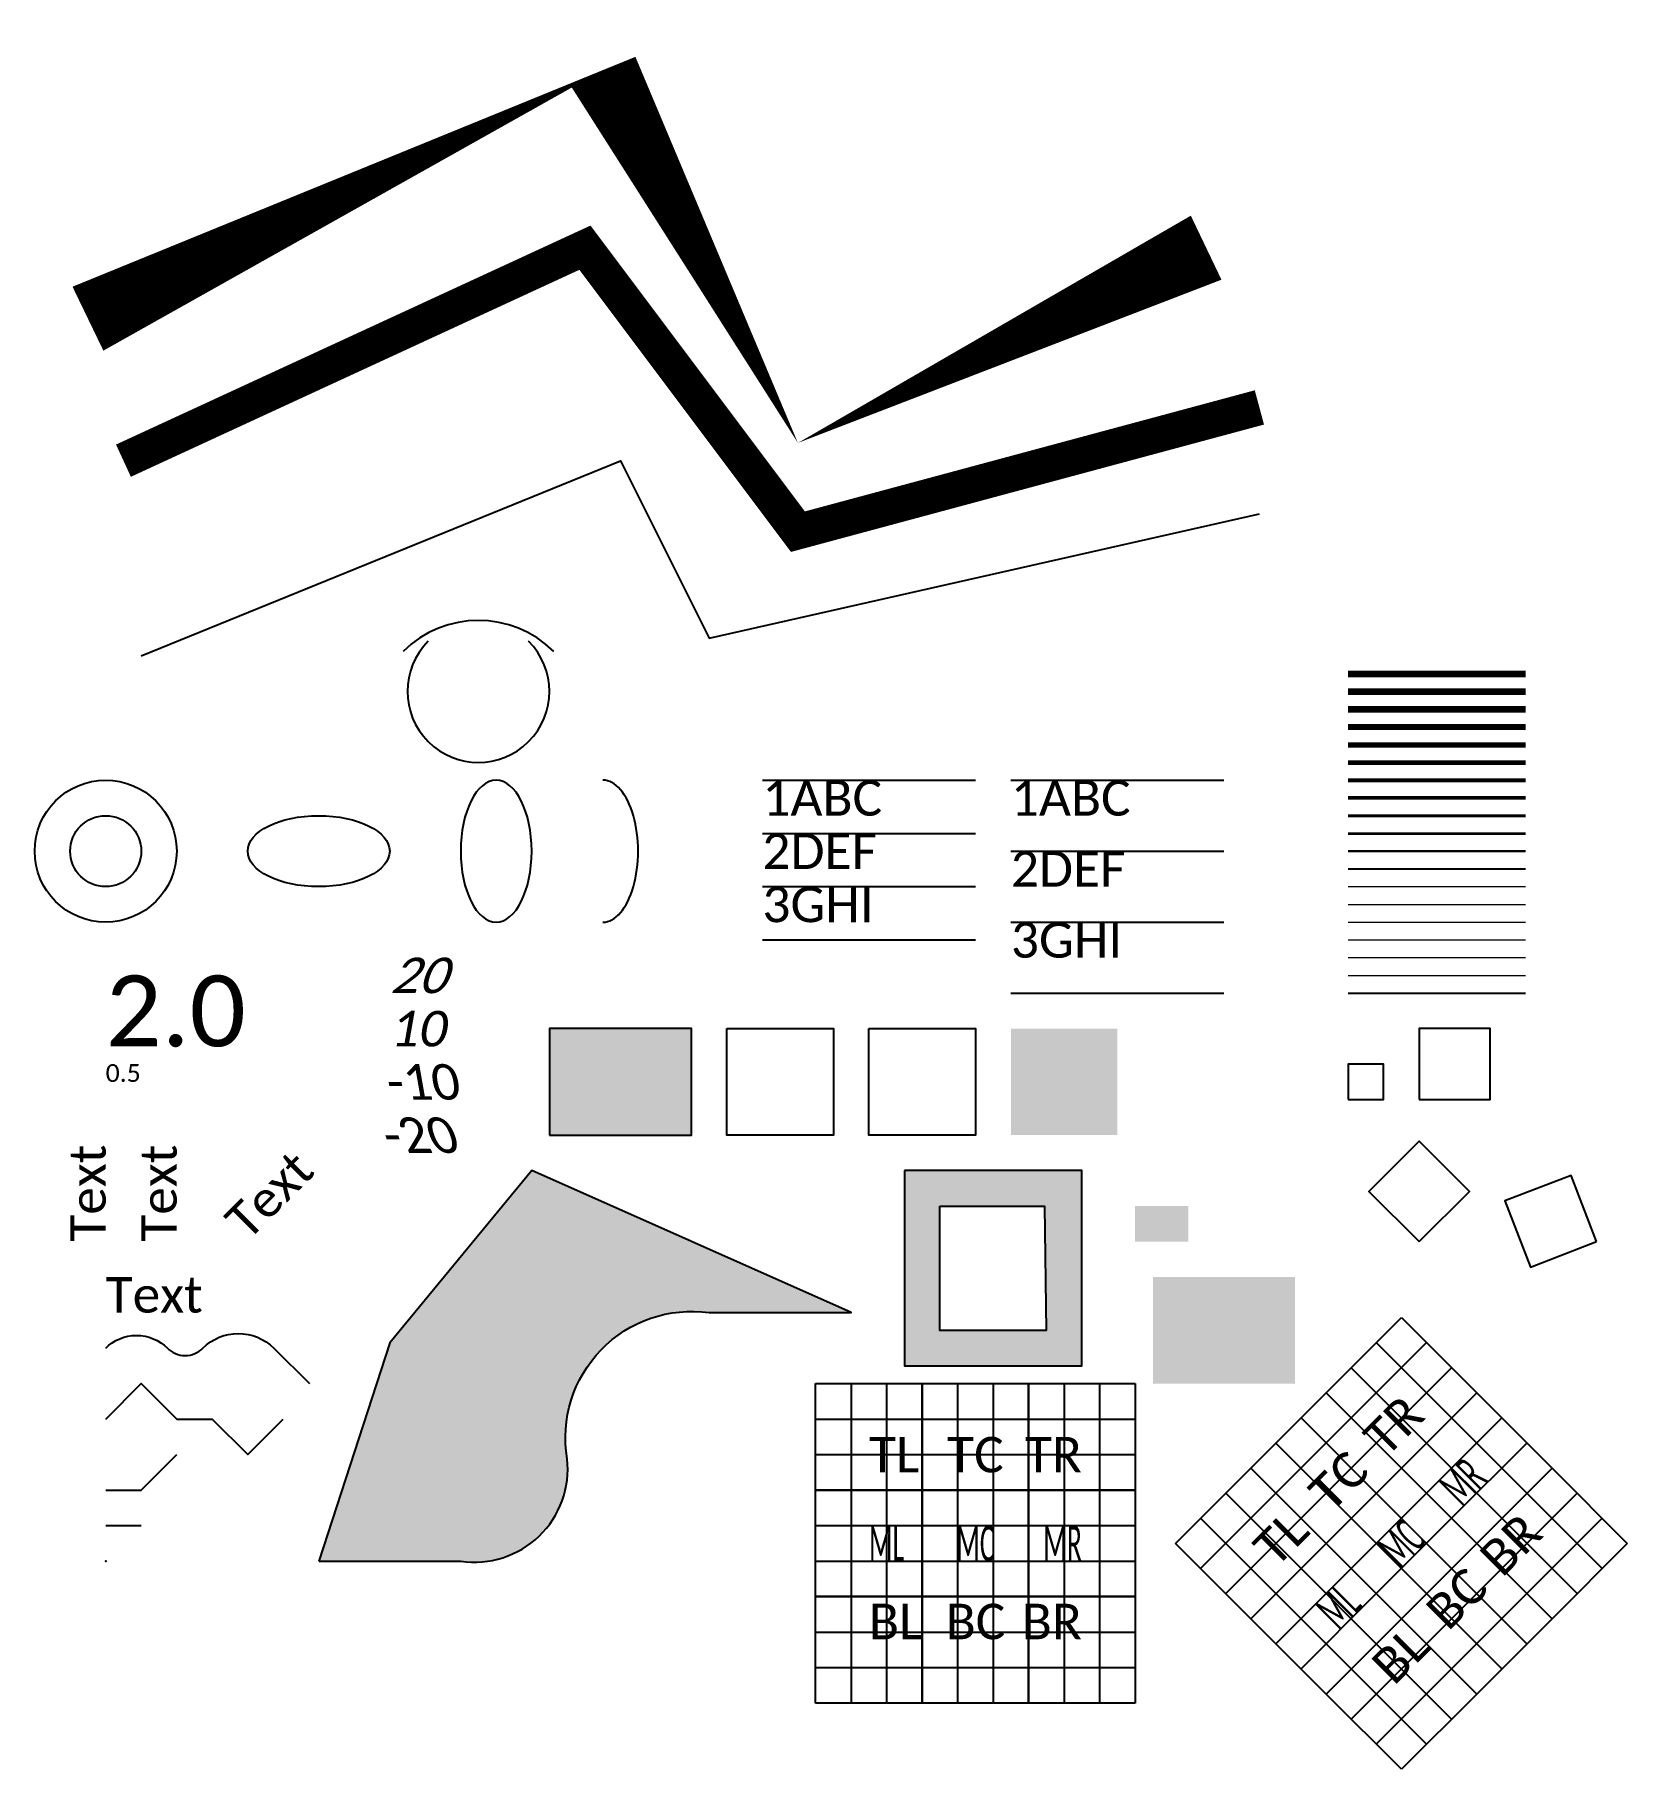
# Model space of a CAD drawing. Header units: metres. Extents: x -2 to 42.9, y -5.9 to 43.
import ezdxf
from ezdxf.enums import TextEntityAlignment as Align

# ---------------------------------------------------------------- set-up
doc = ezdxf.new("R2010")
doc.units = ezdxf.units.M
doc.header["$MEASUREMENT"] = 0
doc.layers.add('grün', color=70, linetype='Continuous', transparency=0.5)
doc.styles.add('Legend', font='calibri.ttf')

# ---------------------------------------------------------------- blocks, each defined once
blk = doc.blocks.new('box')
blk.add_lwpolyline([(0, 0), (1, 0), (1, 1), (0, 1)], close=True)

msp = doc.modelspace()

# ---------------------------------------------------------------- hatches: boundary and pattern name
h = msp.add_hatch(color=4)
h.dxf.hatch_style = 1
h.paths.add_polyline_path([(27.5, 11), (22.5, 11), (22.5, 5.5), (27.5, 5.5)])
h.paths.add_polyline_path([(26.493, 6.501), (23.5, 6.5), (23.5, 10), (26.446, 9.999)], flags=16)
at = {"layer": 'grün'}
h = msp.add_hatch(color=256, dxfattribs=at)
h.dxf.hatch_style = 1
h.paths.add_polyline_path([(16.5, 15), (12.5, 15), (12.5, 12), (16.5, 12)])
h = msp.add_hatch(color=1, dxfattribs=at)
h.dxf.hatch_style = 1
h.paths.add_polyline_path([(6, 0), (10, 0, 0.491428), (13, 2.884, -0.506982), (17, 7), (21, 7), (12, 11), (8, 6.15)])
at = {"layer": 'grün', "true_color": 0x3deba7, "transparency": 33554559}
h = msp.add_hatch(color=123, dxfattribs=at)
h.dxf.hatch_style = 1
h.paths.add_polyline_path([(33.5, 8), (29.5, 8), (29.5, 5), (33.5, 5)])

# ---------------------------------------------------------------- linework, layer by layer
at = {"lineweight": 5}
for p, q in [((35, 25), (40, 25)), ((35, 24), (40, 24)), ((35, 23), (40, 23)), ((35, 22), (40, 22)), ((35, 21), (40, 21)), ((35, 20), (40, 20)), ((35, 19), (40, 19)), ((35, 18), (40, 18)), ((35, 17), (40, 17)), ((35, 16), (40, 16))]:
    msp.add_line(p, q, dxfattribs=at)
at = {"lineweight": 106}
msp.add_line((35, 25), (40, 25), dxfattribs=at)
at = {"lineweight": 100}
msp.add_line((35, 24.5), (40, 24.5), dxfattribs=at)
at = {"lineweight": 90}
msp.add_line((35, 24), (40, 24), dxfattribs=at)
at = {"lineweight": 80}
msp.add_line((35, 23.5), (40, 23.5), dxfattribs=at)
at = {"lineweight": 70}
msp.add_line((35, 23), (40, 23), dxfattribs=at)
at = {"lineweight": 60}
msp.add_line((35, 22.5), (40, 22.5), dxfattribs=at)
for p, q in [((18.5, 22), (24.5, 22)), ((25.5, 22), (31.5, 22)), ((18.5, 20.5), (24.5, 20.5)), ((25.5, 20), (31.5, 20)), ((18.5, 19), (24.5, 19)), ((25.5, 18), (31.5, 18)), ((18.5, 17.5), (24.5, 17.5)), ((25.5, 16), (31.5, 16)), ((1, 2), (2, 3)), ((0, 2), (1, 2)), ((0, 1), (1, 1))]:
    msp.add_line(p, q)
at = {"lineweight": 53}
msp.add_line((35, 22), (40, 22), dxfattribs=at)
at = {"lineweight": 50}
msp.add_line((35, 21.5), (40, 21.5), dxfattribs=at)
at = {"lineweight": 40}
msp.add_line((35, 21), (40, 21), dxfattribs=at)
at = {"lineweight": 35}
msp.add_line((35, 20.5), (40, 20.5), dxfattribs=at)
at = {"lineweight": 30}
msp.add_line((35, 20), (40, 20), dxfattribs=at)
at = {"lineweight": 25}
msp.add_line((35, 19.5), (40, 19.5), dxfattribs=at)
at = {"lineweight": 20}
msp.add_line((35, 19), (40, 19), dxfattribs=at)
at = {"lineweight": 18}
msp.add_line((35, 18.5), (40, 18.5), dxfattribs=at)
at = {"lineweight": 15}
msp.add_line((35, 18), (40, 18), dxfattribs=at)
at = {"lineweight": 13}
msp.add_line((35, 17.5), (40, 17.5), dxfattribs=at)
at = {"lineweight": 9}
msp.add_line((35, 17), (40, 17), dxfattribs=at)
at = {"lineweight": 0}
msp.add_line((35, 16.5), (40, 16.5), dxfattribs=at)
at = {"lineweight": -3}
msp.add_line((35, 16), (40, 16), dxfattribs=at)
at = {"color": 253}
for p, q in [((34.379, 4.743), (36.5, 6.864)), ((36.5, 6.864), (38.621, 4.743)), ((35.086, 4.036), (37.207, 6.157)), ((35.793, 6.157), (37.914, 4.036)), ((35.086, 5.45), (37.207, 3.328)), ((35.793, 3.328), (37.914, 5.45)), ((20, 5), (23, 5)), ((20, 2), (20, 5)), ((21, 5), (21, 2)), ((22, 5), (22, 2)), ((23, 5), (23, 2)), ((23, 5), (26, 5)), ((23, 2), (23, 5)), ((24, 5), (24, 2)), ((25, 5), (25, 2)), ((26, 5), (26, 2)), ((26, 5), (29, 5)), ((26, 2), (26, 5)), ((27, 5), (27, 2)), ((28, 5), (28, 2)), ((29, 5), (29, 2)), ((32.257, 2.621), (34.379, 4.743)), ((34.379, 4.743), (36.5, 2.621)), ((36.5, 2.621), (34.379, 4.743)), ((36.5, 2.621), (38.621, 4.743)), ((38.621, 4.743), (36.5, 2.621)), ((38.621, 4.743), (40.743, 2.621)), ((20, 4), (23, 4)), ((23, 4), (26, 4)), ((26, 4), (29, 4)), ((32.964, 1.914), (35.086, 4.036)), ((33.672, 4.036), (35.793, 1.914)), ((37.207, 1.914), (39.328, 4.036)), ((37.914, 4.036), (40.036, 1.914)), ((20, 3), (23, 3)), ((23, 3), (26, 3)), ((26, 3), (29, 3)), ((32.964, 3.328), (35.086, 1.207)), ((33.672, 1.207), (35.793, 3.328)), ((37.207, 3.328), (39.328, 1.207)), ((37.914, 1.207), (40.036, 3.328)), ((30.136, 0.5), (32.257, 2.621)), ((32.257, 2.621), (34.379, 0.5)), ((34.379, 0.5), (32.257, 2.621)), ((36.5, 2.621), (34.379, 0.5)), ((34.379, 0.5), (36.5, 2.621)), ((36.5, 2.621), (38.621, 0.5)), ((38.621, 0.5), (36.5, 2.621)), ((38.621, 0.5), (40.743, 2.621)), ((40.743, 2.621), (38.621, 0.5)), ((40.743, 2.621), (42.864, 0.5)), ((23, 2), (20, 2)), ((20, 2), (23, 2)), ((20, -1), (20, 2)), ((21, 2), (21, -1)), ((22, 2), (22, -1)), ((26, 2), (23, 2)), ((23, 2), (23, -1)), ((23, 2), (26, 2)), ((23, -1), (23, 2)), ((24, 2), (24, -1)), ((25, 2), (25, -1)), ((26, 2), (26, -1)), ((26, 2), (29, 2)), ((26, -1), (26, 2)), ((29, 2), (26, 2)), ((27, 2), (27, -1)), ((28, 2), (28, -1)), ((29, 2), (29, -1)), ((30.843, -0.207), (32.964, 1.914)), ((31.55, 1.914), (33.672, -0.207)), ((35.086, -0.207), (37.207, 1.914)), ((35.793, 1.914), (37.914, -0.207)), ((39.328, -0.207), (41.45, 1.914)), ((40.036, 1.914), (42.157, -0.207)), ((20, 1), (23, 1)), ((23, 1), (26, 1)), ((26, 1), (29, 1)), ((30.843, 1.207), (32.964, -0.914)), ((31.55, -0.914), (33.672, 1.207)), ((35.086, 1.207), (37.207, -0.914)), ((35.793, -0.914), (37.914, 1.207)), ((39.328, 1.207), (41.45, -0.914)), ((40.036, -0.914), (42.157, 1.207)), ((32.257, -1.621), (30.136, 0.5)), ((34.379, 0.5), (32.257, -1.621)), ((32.257, -1.621), (34.379, 0.5)), ((34.379, 0.5), (36.5, -1.621)), ((36.5, -1.621), (34.379, 0.5)), ((38.621, 0.5), (36.5, -1.621)), ((36.5, -1.621), (38.621, 0.5)), ((38.621, 0.5), (40.743, -1.621)), ((40.743, -1.621), (38.621, 0.5)), ((42.864, 0.5), (40.743, -1.621)), ((20, 0), (23, 0)), ((23, 0), (26, 0)), ((26, 0), (29, 0)), ((32.964, -2.328), (35.086, -0.207)), ((33.672, -0.207), (35.793, -2.328)), ((37.207, -2.328), (39.328, -0.207)), ((37.914, -0.207), (40.036, -2.328)), ((32.964, -0.914), (35.086, -3.036)), ((33.672, -3.036), (35.793, -0.914)), ((37.207, -0.914), (39.328, -3.036)), ((37.914, -3.036), (40.036, -0.914)), ((23, -1), (20, -1)), ((20, -1), (23, -1)), ((20, -4), (20, -1)), ((21, -1), (21, -4)), ((22, -1), (22, -4)), ((26, -1), (23, -1)), ((23, -1), (23, -4)), ((23, -1), (26, -1)), ((23, -4), (23, -1)), ((24, -1), (24, -4)), ((25, -1), (25, -4)), ((26, -1), (26, -4)), ((26, -1), (29, -1)), ((26, -4), (26, -1)), ((29, -1), (26, -1)), ((27, -1), (27, -4)), ((28, -1), (28, -4)), ((29, -1), (29, -4)), ((34.379, -3.743), (32.257, -1.621)), ((36.5, -1.621), (34.379, -3.743)), ((34.379, -3.743), (36.5, -1.621)), ((36.5, -1.621), (38.621, -3.743)), ((38.621, -3.743), (36.5, -1.621)), ((40.743, -1.621), (38.621, -3.743)), ((20, -2), (23, -2)), ((23, -2), (26, -2)), ((26, -2), (29, -2)), ((35.086, -4.45), (37.207, -2.328)), ((35.793, -2.328), (37.914, -4.45)), ((20, -3), (23, -3)), ((23, -3), (26, -3)), ((26, -3), (29, -3)), ((35.086, -3.036), (37.207, -5.157)), ((35.793, -5.157), (37.914, -3.036)), ((36.5, -5.864), (34.379, -3.743)), ((38.621, -3.743), (36.5, -5.864)), ((23, -4), (20, -4)), ((26, -4), (23, -4)), ((29, -4), (26, -4))]:
    msp.add_line(p, q, dxfattribs=at)
at = {"color": 4}
msp.add_lwpolyline([(-0.5, 35, 2, 0, 0), (14, 42, 2, 0, 0), (19.5, 31.5, 0, 2, 0), (31, 37, 0, 0, 0)], format="xyseb", dxfattribs=at)
at = {"color": 4, "const_width": 1}
msp.add_lwpolyline([(0.5, 31), (13.5, 37), (19.5, 29), (32.5, 32.5)], dxfattribs=at)
at = {"color": 4}
msp.add_lwpolyline([(1, 25.5), (14.5, 31), (17, 26), (32.5, 29.5)], dxfattribs=at)
msp.add_lwpolyline([(6, 0), (10, 0, 0.491428), (13, 2.884, -0.506982), (17, 7), (21, 7), (12, 11), (8, 6.15)], format="xyb", close=True)
for points in [[(22.5, 11), (22.5, 5.5), (27.5, 5.5), (27.5, 11)], [(23.5, 10), (26.446, 9.999), (26.493, 6.501), (23.5, 6.5)]]:
    msp.add_lwpolyline(points, close=True)
msp.add_lwpolyline([(0, 6, -0.414214), (1.737, 6, 0.414214), (2.737, 6, -0.414214), (4.737, 6), (5.737, 5)], format="xyb")
msp.add_lwpolyline([(0, 4), (1, 5), (2, 4), (3, 4), (4, 3), (5, 4)])
at = {"color": 6}
msp.add_circle((0, 20), 1, dxfattribs=at)
at = {"color": 4}
for centre, radius, start, end in [((10.5, 23.5), 3, 45, 135), ((10.5, 24.5), 2, 135, 45)]:
    msp.add_arc(centre, radius, start, end, dxfattribs=at)
for centre, start_param, end_param in [((11, 20), 4.712389, 10.995574), ((14, 20), 6.283185, 9.424778)]:
    msp.add_ellipse(centre, major_axis=(0, -2), ratio=0.5, start_param=start_param, end_param=end_param)
msp.add_ellipse((6, 20), major_axis=(-2, 0), ratio=0.5)
msp.add_point((0, 0))
at = {"color": 3, "transparency": 33554559}
msp.add_solid([(30, 9), (30, 10), (29, 9), (29, 10)], dxfattribs=at)
at = {"color": 2, "transparency": 33554559}
msp.add_solid([(30.5, 9), (30.5, 10), (29.5, 9), (29.5, 10)], dxfattribs=at)
at = {"layer": 'grün', "color": 4}
msp.add_lwpolyline([(21.5, 15), (24.5, 15), (24.5, 12), (21.5, 12)], close=True, dxfattribs=at)
at = {"layer": 'grün'}
msp.add_polyline3d([(12.5, 12, 0), (16.5, 12, 0), (16.5, 15, 0), (12.5, 15, 0)], close=True, dxfattribs=at)
at = {"layer": 'grün', "color": 2}
msp.add_polyline3d([(17.5, 15, 1), (20.5, 15, 1), (20.5, 12, 1), (17.5, 12, 1), (17.5, 15, 1)], close=True, dxfattribs=at)
at = {"layer": 'grün'}
msp.add_circle((0, 20), 2, dxfattribs=at)
msp.add_ellipse((11, 20), major_axis=(0, -2), ratio=0.5, start_param=4.712389, end_param=10.995574, dxfattribs=at)
at = {"layer": 'grün', "color": 5}
msp.add_solid([(28.5, 12), (28.5, 15), (25.5, 12), (25.5, 15)], dxfattribs=at)

# ---------------------------------------------------------------- block references
at = {"xscale": 2, "yscale": 2}
msp.add_blockref('box', (37, 13), dxfattribs=at)
msp.add_blockref('box', (35, 13))
for p, rotation in [((37, 9), 45), ((42, 9), 111)]:
    msp.add_blockref('box', p, dxfattribs=dict(at, rotation=rotation))

# ---------------------------------------------------------------- texts
at = {"style": 'Legend'}
for s, oblique, p in [('20', 20, (8, 16)), ('10', 10, (8, 14.5)), ('-10', 350, (8, 13)), ('-20', 340, (8, 11.5))]:
    msp.add_text(s, height=1, dxfattribs=dict(at, oblique=oblique)).set_placement(p)
for s, height, p in [('2.0', 2, (0, 14.5)), ('0.5', 0.5, (0, 13.5)), ('Text', 1, (0, 7))]:
    msp.add_text(s, height=height, dxfattribs=at).set_placement(p)
msp.add_text('Text', height=1, rotation=90, dxfattribs=at).set_placement((0, 9))
at = {"color": 1, "style": 'Legend'}
msp.add_text('Text', height=1, rotation=90, dxfattribs=at).set_placement((2, 9))
at = {"color": 3, "style": 'Legend'}
msp.add_text('Text', height=1, rotation=45, dxfattribs=at).set_placement((4, 9))
at = {"style": 'Legend'}
msp.add_text('TR', height=1, rotation=45, dxfattribs=at).set_placement((36.5, 4.743), align=Align.TOP_RIGHT)
msp.add_text('TL', height=1, dxfattribs=at).set_placement((21.5, 3.5), align=Align.TOP_LEFT)
msp.add_text('TC', height=1, dxfattribs=at).set_placement((24.5, 3.5), align=Align.TOP_CENTER)
msp.add_text('TR', height=1, dxfattribs=at).set_placement((27.5, 3.5), align=Align.TOP_RIGHT)
msp.add_text('TC', height=1, rotation=45, dxfattribs=at).set_placement((34.379, 2.621), align=Align.TOP_CENTER)
at = {"style": 'Legend', "width": 0.5}
msp.add_text('MR', height=1, rotation=45, dxfattribs=at).set_placement((38.621, 2.621), align=Align.MIDDLE_RIGHT)
msp.add_text('ML', height=1, dxfattribs=at).set_placement((21.5, 0.5), align=Align.MIDDLE_LEFT)
msp.add_text('MC', height=1, dxfattribs=at).set_placement((24.5, 0.5), align=Align.MIDDLE_CENTER)
msp.add_text('MR', height=1, dxfattribs=at).set_placement((27.5, 0.5), align=Align.MIDDLE_RIGHT)
at = {"style": 'Legend'}
msp.add_text('TL', height=1, rotation=45, dxfattribs=at).set_placement((32.257, 0.5), align=Align.TOP_LEFT)
at = {"style": 'Legend', "width": 0.5}
msp.add_text('MC', height=1, rotation=45, dxfattribs=at).set_placement((36.5, 0.5), align=Align.MIDDLE_CENTER)
at = {"style": 'Legend'}
msp.add_text('BR', height=1, rotation=45, dxfattribs=at).set_placement((40.743, 0.5), align=Align.BOTTOM_RIGHT)
msp.add_text('BC', height=1, rotation=45, dxfattribs=at).set_placement((38.621, -1.621), align=Align.BOTTOM_CENTER)
at = {"style": 'Legend', "width": 0.5}
msp.add_text('ML', height=1, rotation=45, dxfattribs=at).set_placement((34.379, -1.621), align=Align.MIDDLE_LEFT)
at = {"style": 'Legend'}
msp.add_text('BL', height=1, dxfattribs=at).set_placement((21.5, -2.5), align=Align.BOTTOM_LEFT)
msp.add_text('BC', height=1, dxfattribs=at).set_placement((24.5, -2.5), align=Align.BOTTOM_CENTER)
msp.add_text('BR', height=1, dxfattribs=at).set_placement((27.5, -2.5), align=Align.BOTTOM_RIGHT)
msp.add_text('BL', height=1, rotation=45, dxfattribs=at).set_placement((36.5, -3.743), align=Align.BOTTOM_LEFT)
at = {"char_height": 1, "attachment_point": 1, "style": 'Legend'}
for insert, line_spacing_factor in [((18.5, 22), 0.9), ((25.5, 22), 1.2)]:
    msp.add_mtext_dynamic_manual_height_columns('1ABC\\P2DEF\\P3GHI', width=4, gutter_width=5, heights=[0], dxfattribs=dict(at, insert=insert, line_spacing_factor=line_spacing_factor))

doc.saveas('drawing.dxf')
